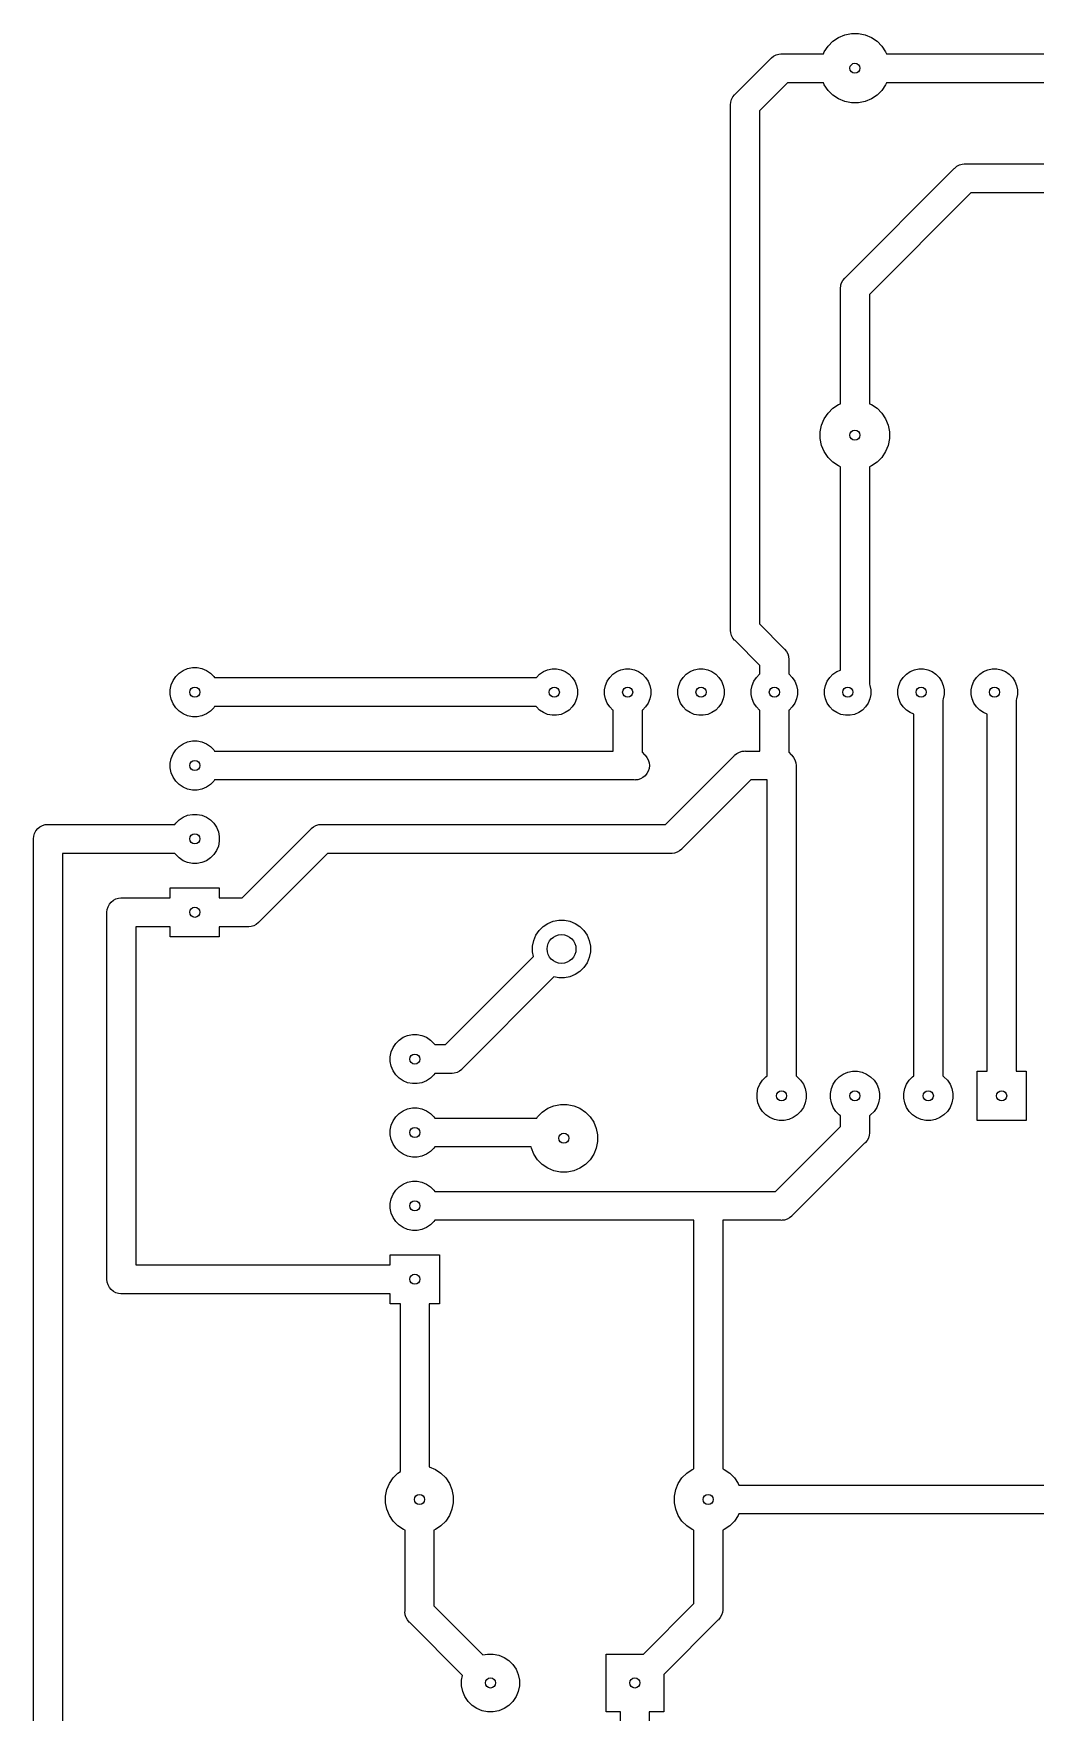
# Model space of a CAD drawing. Extents: x 116.3 to 187.7, y -133.9 to -40.7.
# Drawn here: x 116.3 to 151, y -98.8 to -40.7 of the extents above; entities that cross this region are included whole.
import ezdxf

# ---------------------------------------------------------------- set-up
doc = ezdxf.new("R2010")
doc.units = 0
doc.layers.add('BLACK', color=7, linetype='CONTINUOUS')

msp = doc.modelspace()

# ---------------------------------------------------------------- linework, layer by layer
at = {"layer": 'BLACK', "linetype": 'CONTINUOUS'}
for p, q in [((143.717, -41.3416), (143.848, -41.145)), ((143.848, -41.145), (144.015, -40.9779)), ((144.015, -40.9779), (144.212, -40.8466)), ((144.212, -40.8466), (144.43, -40.7561)), ((144.43, -40.7561), (144.662, -40.71)), ((144.662, -40.71), (144.898, -40.71)), ((144.898, -40.71), (145.13, -40.7561)), ((145.13, -40.7561), (145.348, -40.8466)), ((145.348, -40.8466), (145.545, -40.9779)), ((145.545, -40.9779), (145.712, -41.145)), ((145.712, -41.145), (145.843, -41.3416)), ((140.634, -42.8091), (141.869, -41.5738)), ((141.869, -41.5738), (141.885, -41.5547)), ((141.885, -41.5547), (141.961, -41.4923)), ((141.961, -41.4923), (142.048, -41.4458)), ((142.048, -41.4458), (142.142, -41.4172)), ((142.142, -41.4172), (142.215, -41.41)), ((142.215, -41.41), (142.24, -41.4076)), ((142.215, -41.41), (142.215, -41.41)), ((142.24, -41.4076), (142.265, -41.41)), ((142.265, -41.41), (143.688, -41.41)), ((143.688, -41.41), (143.717, -41.3416)), ((145.843, -41.3416), (145.872, -41.41)), ((145.872, -41.41), (161.468, -41.41)), ((142.447, -42.41), (141.47, -43.3871)), ((143.688, -42.41), (142.447, -42.41)), ((143.717, -42.4784), (143.688, -42.41)), ((145.872, -42.41), (145.843, -42.4784)), ((161.468, -42.41), (145.872, -42.41)), ((140.477, -43.082), (140.506, -42.9877)), ((140.506, -42.9877), (140.513, -42.9734)), ((140.513, -42.9734), (140.552, -42.9009)), ((140.552, -42.9009), (140.615, -42.8247)), ((140.615, -42.8247), (140.634, -42.8091)), ((143.848, -42.675), (143.717, -42.4784)), ((144.015, -42.8421), (143.848, -42.675)), ((144.212, -42.9734), (144.015, -42.8421)), ((144.43, -43.0639), (144.212, -42.9734)), ((145.348, -42.9734), (145.13, -43.0639)), ((145.545, -42.8421), (145.348, -42.9734)), ((145.712, -42.675), (145.545, -42.8421)), ((145.843, -42.4784), (145.712, -42.675)), ((140.468, -43.18), (140.477, -43.082)), ((140.47, -43.2046), (140.468, -43.18)), ((140.47, -61.3241), (140.47, -43.2046)), ((141.47, -43.3871), (141.47, -61.1415)), ((144.662, -43.11), (144.43, -43.0639)), ((144.898, -43.11), (144.662, -43.11)), ((145.13, -43.0639), (144.898, -43.11)), ((148.235, -45.3647), (148.311, -45.3023)), ((148.311, -45.3023), (148.398, -45.2558)), ((148.398, -45.2558), (148.492, -45.2272)), ((148.492, -45.2272), (148.565, -45.22)), ((148.565, -45.22), (148.59, -45.2176)), ((148.59, -45.2176), (148.615, -45.22)), ((148.615, -45.22), (152.82, -45.22)), ((144.444, -49.1591), (148.219, -45.3838)), ((148.219, -45.3838), (148.235, -45.3647)), ((148.797, -46.22), (145.28, -49.7371)), ((152.82, -46.22), (148.797, -46.22)), ((144.296, -49.4034), (144.316, -49.3377)), ((144.316, -49.3377), (144.362, -49.2509)), ((144.362, -49.2509), (144.425, -49.1747)), ((144.425, -49.1747), (144.444, -49.1591)), ((144.278, -49.53), (144.287, -49.432)), ((144.28, -49.5546), (144.278, -49.53)), ((144.28, -53.5182), (144.28, -49.5546)), ((144.287, -49.432), (144.296, -49.4034)), ((145.28, -49.7371), (145.28, -53.5182)), ((143.717, -54.0416), (143.848, -53.845)), ((143.848, -53.845), (144.015, -53.6779)), ((144.015, -53.6779), (144.212, -53.5466)), ((144.212, -53.5466), (144.28, -53.5182)), ((145.28, -53.5182), (145.348, -53.5466)), ((145.348, -53.5466), (145.545, -53.6779)), ((145.545, -53.6779), (145.712, -53.845)), ((145.712, -53.845), (145.843, -54.0416)), ((143.58, -54.4918), (143.626, -54.26)), ((143.58, -54.7282), (143.58, -54.4918)), ((143.626, -54.26), (143.717, -54.0416)), ((145.843, -54.0416), (145.934, -54.26)), ((145.934, -54.26), (145.98, -54.4918)), ((145.98, -54.4918), (145.98, -54.7282)), ((143.626, -54.96), (143.58, -54.7282)), ((143.717, -55.1784), (143.626, -54.96)), ((143.848, -55.375), (143.717, -55.1784)), ((145.843, -55.1784), (145.712, -55.375)), ((145.934, -54.96), (145.843, -55.1784)), ((145.98, -54.7282), (145.934, -54.96)), ((144.015, -55.5421), (143.848, -55.375)), ((144.212, -55.6734), (144.015, -55.5421)), ((144.28, -55.7018), (144.212, -55.6734)), ((144.28, -62.7376), (144.28, -55.7018)), ((145.348, -55.6734), (145.28, -55.7018)), ((145.28, -55.7018), (145.28, -63.2202)), ((145.545, -55.5421), (145.348, -55.6734)), ((145.712, -55.375), (145.545, -55.5421)), ((140.468, -61.3486), (140.47, -61.3241)), ((140.47, -61.3732), (140.468, -61.3486)), ((140.477, -61.4466), (140.47, -61.3732)), ((140.506, -61.5409), (140.477, -61.4466)), ((140.552, -61.6278), (140.506, -61.5409)), ((141.47, -61.1415), (142.326, -61.9977)), ((140.615, -61.7039), (140.552, -61.6278)), ((140.634, -61.7196), (140.615, -61.7039)), ((141.49, -62.5757), (140.634, -61.7196)), ((142.326, -61.9977), (142.345, -62.0134)), ((142.345, -62.0134), (142.408, -62.0895)), ((142.408, -62.0895), (142.454, -62.1764)), ((121.378, -62.8398), (121.517, -62.7467)), ((121.517, -62.7467), (121.672, -62.6827)), ((121.672, -62.6827), (121.836, -62.65)), ((121.836, -62.65), (122.004, -62.65)), ((122.004, -62.65), (122.168, -62.6827)), ((122.168, -62.6827), (122.323, -62.7467)), ((122.323, -62.7467), (122.462, -62.8398)), ((133.991, -62.791), (134.137, -62.7307)), ((134.137, -62.7307), (134.291, -62.7)), ((134.291, -62.7), (134.449, -62.7)), ((134.449, -62.7), (134.603, -62.7307)), ((134.603, -62.7307), (134.749, -62.791)), ((136.531, -62.791), (136.677, -62.7307)), ((136.677, -62.7307), (136.831, -62.7)), ((136.831, -62.7), (136.989, -62.7)), ((136.989, -62.7), (137.143, -62.7307)), ((137.143, -62.7307), (137.289, -62.791)), ((139.071, -62.791), (139.217, -62.7307)), ((139.217, -62.7307), (139.371, -62.7)), ((139.371, -62.7), (139.529, -62.7)), ((139.529, -62.7), (139.683, -62.7307)), ((139.683, -62.7307), (139.829, -62.791)), ((141.49, -62.8719), (141.49, -62.5757)), ((142.454, -62.1764), (142.478, -62.2546)), ((142.478, -62.2546), (142.483, -62.2706)), ((142.483, -62.2706), (142.492, -62.3686)), ((142.492, -62.3686), (142.49, -62.3932)), ((142.49, -62.3932), (142.49, -62.8719)), ((144.151, -62.791), (144.28, -62.7376)), ((146.691, -62.791), (146.837, -62.7307)), ((146.837, -62.7307), (146.991, -62.7)), ((146.991, -62.7), (147.149, -62.7)), ((147.149, -62.7), (147.303, -62.7307)), ((147.303, -62.7307), (147.449, -62.791)), ((149.231, -62.791), (149.377, -62.7307)), ((149.377, -62.7307), (149.531, -62.7)), ((149.531, -62.7), (149.689, -62.7)), ((149.689, -62.7), (149.843, -62.7307)), ((149.843, -62.7307), (149.989, -62.791)), ((121.07, -63.4163), (121.103, -63.2521)), ((121.103, -63.2521), (121.167, -63.0974)), ((121.167, -63.0974), (121.26, -62.9582)), ((121.26, -62.9582), (121.378, -62.8398)), ((122.462, -62.8398), (122.58, -62.9582)), ((122.58, -62.9582), (122.608, -63)), ((122.608, -63), (133.742, -63)), ((133.742, -63), (133.749, -62.99)), ((133.749, -62.99), (133.86, -62.8786)), ((133.86, -62.8786), (133.991, -62.791)), ((134.749, -62.791), (134.88, -62.8786)), ((134.88, -62.8786), (134.991, -62.99)), ((134.991, -62.99), (135.079, -63.1211)), ((135.079, -63.1211), (135.139, -63.2666)), ((135.139, -63.2666), (135.17, -63.4212)), ((136.11, -63.4212), (136.141, -63.2666)), ((136.141, -63.2666), (136.201, -63.1211)), ((136.201, -63.1211), (136.289, -62.99)), ((136.289, -62.99), (136.4, -62.8786)), ((136.4, -62.8786), (136.531, -62.791)), ((137.289, -62.791), (137.42, -62.8786)), ((137.42, -62.8786), (137.531, -62.99)), ((137.531, -62.99), (137.619, -63.1211)), ((137.619, -63.1211), (137.679, -63.2666)), ((137.679, -63.2666), (137.71, -63.4212)), ((138.65, -63.4212), (138.681, -63.2666)), ((138.681, -63.2666), (138.741, -63.1211)), ((138.741, -63.1211), (138.829, -62.99)), ((138.829, -62.99), (138.94, -62.8786)), ((138.94, -62.8786), (139.071, -62.791)), ((139.829, -62.791), (139.96, -62.8786)), ((139.96, -62.8786), (140.071, -62.99)), ((140.071, -62.99), (140.159, -63.1211)), ((140.159, -63.1211), (140.219, -63.2666)), ((140.219, -63.2666), (140.25, -63.4212)), ((141.19, -63.4212), (141.221, -63.2666)), ((141.221, -63.2666), (141.281, -63.1211)), ((141.281, -63.1211), (141.369, -62.99)), ((141.369, -62.99), (141.48, -62.8786)), ((141.48, -62.8786), (141.49, -62.8719)), ((142.49, -62.8719), (142.5, -62.8786)), ((142.5, -62.8786), (142.611, -62.99)), ((142.611, -62.99), (142.699, -63.1211)), ((142.699, -63.1211), (142.759, -63.2666)), ((142.759, -63.2666), (142.79, -63.4212)), ((143.73, -63.4212), (143.761, -63.2666)), ((143.761, -63.2666), (143.821, -63.1211)), ((143.821, -63.1211), (143.909, -62.99)), ((143.909, -62.99), (144.02, -62.8786)), ((144.02, -62.8786), (144.151, -62.791)), ((145.28, -63.2202), (145.299, -63.2666)), ((145.299, -63.2666), (145.33, -63.4212)), ((146.27, -63.4212), (146.301, -63.2666)), ((146.301, -63.2666), (146.361, -63.1211)), ((146.361, -63.1211), (146.449, -62.99)), ((146.449, -62.99), (146.56, -62.8786)), ((146.56, -62.8786), (146.691, -62.791)), ((147.449, -62.791), (147.58, -62.8786)), ((147.58, -62.8786), (147.691, -62.99)), ((147.691, -62.99), (147.779, -63.1211)), ((147.779, -63.1211), (147.839, -63.2666)), ((147.839, -63.2666), (147.87, -63.4212)), ((148.81, -63.4212), (148.841, -63.2666)), ((148.841, -63.2666), (148.901, -63.1211)), ((148.901, -63.1211), (148.989, -62.99)), ((148.989, -62.99), (149.1, -62.8786)), ((149.1, -62.8786), (149.231, -62.791)), ((149.989, -62.791), (150.12, -62.8786)), ((150.12, -62.8786), (150.231, -62.99)), ((150.231, -62.99), (150.319, -63.1211)), ((150.319, -63.1211), (150.379, -63.2666)), ((150.379, -63.2666), (150.41, -63.4212)), ((121.07, -63.5837), (121.07, -63.4163)), ((121.103, -63.7479), (121.07, -63.5837)), ((121.167, -63.9026), (121.103, -63.7479)), ((121.26, -64.0418), (121.167, -63.9026)), ((135.079, -63.8789), (134.991, -64.01)), ((135.139, -63.7334), (135.079, -63.8789)), ((135.17, -63.5788), (135.139, -63.7334)), ((135.17, -63.4212), (135.17, -63.5788)), ((136.11, -63.5788), (136.11, -63.4212)), ((136.141, -63.7334), (136.11, -63.5788)), ((136.201, -63.8789), (136.141, -63.7334)), ((136.289, -64.01), (136.201, -63.8789)), ((137.619, -63.8789), (137.531, -64.01)), ((137.679, -63.7334), (137.619, -63.8789)), ((137.71, -63.5788), (137.679, -63.7334)), ((137.71, -63.4212), (137.71, -63.5788)), ((138.65, -63.5788), (138.65, -63.4212)), ((138.681, -63.7334), (138.65, -63.5788)), ((138.741, -63.8789), (138.681, -63.7334)), ((138.829, -64.01), (138.741, -63.8789)), ((140.159, -63.8789), (140.071, -64.01)), ((140.219, -63.7334), (140.159, -63.8789)), ((140.25, -63.5788), (140.219, -63.7334)), ((140.25, -63.4212), (140.25, -63.5788)), ((141.19, -63.5788), (141.19, -63.4212)), ((141.221, -63.7334), (141.19, -63.5788)), ((141.281, -63.8789), (141.221, -63.7334)), ((141.369, -64.01), (141.281, -63.8789)), ((142.699, -63.8789), (142.611, -64.01)), ((142.759, -63.7334), (142.699, -63.8789)), ((142.79, -63.5788), (142.759, -63.7334)), ((142.79, -63.4212), (142.79, -63.5788)), ((143.73, -63.5788), (143.73, -63.4212)), ((143.761, -63.7334), (143.73, -63.5788)), ((143.821, -63.8789), (143.761, -63.7334)), ((143.909, -64.01), (143.821, -63.8789)), ((145.239, -63.8789), (145.151, -64.01)), ((145.299, -63.7334), (145.239, -63.8789)), ((145.33, -63.5788), (145.299, -63.7334)), ((145.33, -63.4212), (145.33, -63.5788)), ((146.27, -63.5788), (146.27, -63.4212)), ((146.301, -63.7334), (146.27, -63.5788)), ((146.361, -63.8789), (146.301, -63.7334)), ((146.449, -64.01), (146.361, -63.8789)), ((147.839, -63.7334), (147.82, -63.7798)), ((147.82, -63.7798), (147.82, -76.7818)), ((147.87, -63.5788), (147.839, -63.7334)), ((147.87, -63.4212), (147.87, -63.5788)), ((148.81, -63.5788), (148.81, -63.4212)), ((148.841, -63.7334), (148.81, -63.5788)), ((148.901, -63.8789), (148.841, -63.7334)), ((148.989, -64.01), (148.901, -63.8789)), ((150.379, -63.7334), (150.36, -63.7798)), ((150.36, -63.7798), (150.36, -76.62)), ((150.41, -63.5788), (150.379, -63.7334)), ((150.41, -63.4212), (150.41, -63.5788)), ((121.378, -64.1602), (121.26, -64.0418)), ((121.517, -64.2533), (121.378, -64.1602)), ((121.672, -64.3173), (121.517, -64.2533)), ((121.836, -64.35), (121.672, -64.3173)), ((122.004, -64.35), (121.836, -64.35)), ((122.168, -64.3173), (122.004, -64.35)), ((122.323, -64.2533), (122.168, -64.3173)), ((122.462, -64.1602), (122.323, -64.2533)), ((122.58, -64.0418), (122.462, -64.1602)), ((122.608, -64), (122.58, -64.0418)), ((133.742, -64), (122.608, -64)), ((133.749, -64.01), (133.742, -64)), ((133.86, -64.1214), (133.749, -64.01)), ((133.991, -64.209), (133.86, -64.1214)), ((134.137, -64.2693), (133.991, -64.209)), ((134.291, -64.3), (134.137, -64.2693)), ((134.449, -64.3), (134.291, -64.3)), ((134.603, -64.2693), (134.449, -64.3)), ((134.749, -64.209), (134.603, -64.2693)), ((134.88, -64.1214), (134.749, -64.209)), ((134.991, -64.01), (134.88, -64.1214)), ((136.4, -64.1214), (136.289, -64.01)), ((136.41, -64.1281), (136.4, -64.1214)), ((136.41, -65.54), (136.41, -64.1281)), ((137.42, -64.1214), (137.41, -64.1281)), ((137.41, -64.1281), (137.41, -65.5829)), ((137.531, -64.01), (137.42, -64.1214)), ((138.94, -64.1214), (138.829, -64.01)), ((139.071, -64.209), (138.94, -64.1214)), ((139.217, -64.2693), (139.071, -64.209)), ((139.371, -64.3), (139.217, -64.2693)), ((139.529, -64.3), (139.371, -64.3)), ((139.683, -64.2693), (139.529, -64.3)), ((139.829, -64.209), (139.683, -64.2693)), ((139.96, -64.1214), (139.829, -64.209)), ((140.071, -64.01), (139.96, -64.1214)), ((141.48, -64.1214), (141.369, -64.01)), ((141.49, -64.1281), (141.48, -64.1214)), ((141.49, -65.54), (141.49, -64.1281)), ((142.5, -64.1214), (142.49, -64.1281)), ((142.49, -64.1281), (142.49, -65.5829)), ((142.611, -64.01), (142.5, -64.1214)), ((144.02, -64.1214), (143.909, -64.01)), ((144.151, -64.209), (144.02, -64.1214)), ((144.297, -64.2693), (144.151, -64.209)), ((144.451, -64.3), (144.297, -64.2693)), ((144.609, -64.3), (144.451, -64.3)), ((144.763, -64.2693), (144.609, -64.3)), ((144.909, -64.209), (144.763, -64.2693)), ((145.04, -64.1214), (144.909, -64.209)), ((145.151, -64.01), (145.04, -64.1214)), ((146.56, -64.1214), (146.449, -64.01)), ((146.691, -64.209), (146.56, -64.1214)), ((146.82, -64.2624), (146.691, -64.209)), ((146.82, -76.7818), (146.82, -64.2624)), ((149.1, -64.1214), (148.989, -64.01)), ((149.231, -64.209), (149.1, -64.1214)), ((149.36, -64.2624), (149.231, -64.209)), ((149.36, -76.62), (149.36, -64.2624)), ((121.103, -65.7921), (121.167, -65.6374)), ((121.167, -65.6374), (121.26, -65.4982)), ((121.26, -65.4982), (121.378, -65.3798)), ((121.378, -65.3798), (121.517, -65.2867)), ((121.517, -65.2867), (121.672, -65.2227)), ((121.672, -65.2227), (121.836, -65.19)), ((121.836, -65.19), (122.004, -65.19)), ((122.004, -65.19), (122.168, -65.2227)), ((122.168, -65.2227), (122.323, -65.2867)), ((122.323, -65.2867), (122.462, -65.3798)), ((122.462, -65.3798), (122.58, -65.4982)), ((122.58, -65.4982), (122.608, -65.54)), ((122.608, -65.54), (136.41, -65.54)), ((137.41, -65.5829), (137.496, -65.6691)), ((140.615, -65.6847), (140.691, -65.6223)), ((140.691, -65.6223), (140.778, -65.5758)), ((140.778, -65.5758), (140.872, -65.5472)), ((140.872, -65.5472), (140.945, -65.54)), ((140.945, -65.54), (140.97, -65.5376)), ((140.945, -65.54), (140.945, -65.54)), ((140.97, -65.5376), (140.995, -65.54)), ((140.995, -65.54), (141.49, -65.54)), ((142.49, -65.5829), (142.576, -65.6691)), ((121.07, -65.9563), (121.103, -65.7921)), ((121.07, -66.1237), (121.07, -65.9563)), ((121.103, -66.2879), (121.07, -66.1237)), ((137.496, -65.6691), (137.515, -65.6847)), ((137.515, -65.6847), (137.578, -65.7609)), ((137.578, -65.7609), (137.624, -65.8477)), ((137.624, -66.2323), (137.578, -66.3191)), ((137.624, -65.8477), (137.653, -65.942)), ((137.653, -66.138), (137.624, -66.2323)), ((137.653, -65.942), (137.662, -66.04)), ((137.662, -66.04), (137.653, -66.138)), ((138.223, -68.08), (140.599, -65.7038)), ((140.599, -65.7038), (140.615, -65.6847)), ((142.576, -65.6691), (142.595, -65.6847)), ((142.595, -65.6847), (142.658, -65.7609)), ((142.658, -65.7609), (142.704, -65.8477)), ((142.704, -65.8477), (142.733, -65.942)), ((142.733, -65.942), (142.742, -66.04)), ((142.742, -66.04), (142.74, -66.0646)), ((142.74, -66.0646), (142.74, -76.7818)), ((121.167, -66.4426), (121.103, -66.2879)), ((121.26, -66.5818), (121.167, -66.4426)), ((121.378, -66.7002), (121.26, -66.5818)), ((121.517, -66.7933), (121.378, -66.7002)), ((121.672, -66.8573), (121.517, -66.7933)), ((122.323, -66.7933), (122.168, -66.8573)), ((122.462, -66.7002), (122.323, -66.7933)), ((122.58, -66.5818), (122.462, -66.7002)), ((122.608, -66.54), (122.58, -66.5818)), ((137.135, -66.54), (122.608, -66.54)), ((137.16, -66.5424), (137.135, -66.54)), ((137.185, -66.54), (137.16, -66.5424)), ((137.258, -66.5328), (137.185, -66.54)), ((137.185, -66.54), (137.185, -66.54)), ((137.352, -66.5042), (137.258, -66.5328)), ((137.439, -66.4577), (137.352, -66.5042)), ((137.515, -66.3953), (137.439, -66.4577)), ((137.578, -66.3191), (137.515, -66.3953)), ((141.177, -66.54), (138.801, -68.9162)), ((141.74, -66.54), (141.177, -66.54)), ((141.74, -76.7818), (141.74, -66.54)), ((121.836, -66.89), (121.672, -66.8573)), ((122.004, -66.89), (121.836, -66.89)), ((122.168, -66.8573), (122.004, -66.89)), ((121.26, -68.0382), (121.378, -67.9198)), ((121.378, -67.9198), (121.517, -67.8267)), ((121.517, -67.8267), (121.672, -67.7627)), ((121.672, -67.7627), (121.836, -67.73)), ((121.836, -67.73), (122.004, -67.73)), ((122.004, -67.73), (122.168, -67.7627)), ((122.168, -67.7627), (122.323, -67.8267)), ((122.323, -67.8267), (122.462, -67.9198)), ((122.462, -67.9198), (122.58, -68.0382)), ((116.338, -68.58), (116.347, -68.482)), ((116.347, -68.482), (116.376, -68.3877)), ((116.376, -68.3877), (116.422, -68.3009)), ((116.422, -68.3009), (116.485, -68.2247)), ((116.485, -68.2247), (116.561, -68.1623)), ((116.561, -68.1623), (116.648, -68.1158)), ((116.648, -68.1158), (116.742, -68.0872)), ((116.742, -68.0872), (116.815, -68.08)), ((116.815, -68.08), (116.84, -68.0776)), ((116.84, -68.0776), (116.865, -68.08)), ((116.865, -68.08), (121.232, -68.08)), ((121.232, -68.08), (121.26, -68.0382)), ((122.58, -68.0382), (122.673, -68.1774)), ((122.673, -68.1774), (122.737, -68.3321)), ((122.737, -68.3321), (122.77, -68.4963)), ((122.77, -68.4963), (122.77, -68.6637)), ((123.563, -70.62), (125.939, -68.2438)), ((125.939, -68.2438), (125.955, -68.2247)), ((125.955, -68.2247), (126.031, -68.1623)), ((126.031, -68.1623), (126.118, -68.1158)), ((126.118, -68.1158), (126.212, -68.0872)), ((126.212, -68.0872), (126.285, -68.08)), ((126.285, -68.08), (126.31, -68.0776)), ((126.285, -68.08), (126.285, -68.08)), ((126.31, -68.0776), (126.335, -68.08)), ((126.335, -68.08), (138.223, -68.08)), ((116.34, -68.6046), (116.338, -68.58)), ((116.34, -111.735), (116.34, -68.6046)), ((121.232, -69.08), (117.34, -69.08)), ((117.34, -69.08), (117.34, -111.553)), ((121.26, -69.1218), (121.232, -69.08)), ((121.378, -69.2402), (121.26, -69.1218)), ((122.58, -69.1218), (122.462, -69.2402)), ((122.673, -68.9826), (122.58, -69.1218)), ((122.737, -68.8279), (122.673, -68.9826)), ((122.77, -68.6637), (122.737, -68.8279)), ((126.517, -69.08), (124.141, -71.4562)), ((138.405, -69.08), (126.517, -69.08)), ((138.43, -69.0824), (138.405, -69.08)), ((138.455, -69.08), (138.43, -69.0824)), ((138.528, -69.0728), (138.455, -69.08)), ((138.622, -69.0442), (138.528, -69.0728)), ((138.709, -68.9977), (138.622, -69.0442)), ((138.785, -68.9353), (138.709, -68.9977)), ((138.801, -68.9162), (138.785, -68.9353)), ((121.517, -69.3333), (121.378, -69.2402)), ((121.672, -69.3973), (121.517, -69.3333)), ((121.836, -69.43), (121.672, -69.3973)), ((122.004, -69.43), (121.836, -69.43)), ((122.168, -69.3973), (122.004, -69.43)), ((122.323, -69.3333), (122.168, -69.3973)), ((122.462, -69.2402), (122.323, -69.3333)), ((121.07, -70.62), (121.07, -70.27)), ((121.07, -70.27), (122.77, -70.27)), ((122.77, -70.27), (122.77, -70.62)), ((118.916, -70.9277), (118.962, -70.8409)), ((118.962, -70.8409), (119.025, -70.7647)), ((119.025, -70.7647), (119.101, -70.7023)), ((119.101, -70.7023), (119.188, -70.6558)), ((119.188, -70.6558), (119.282, -70.6272)), ((119.282, -70.6272), (119.355, -70.62)), ((119.355, -70.62), (119.38, -70.6176)), ((119.38, -70.6176), (119.405, -70.62)), ((119.405, -70.62), (121.07, -70.62)), ((122.77, -70.62), (123.563, -70.62)), ((118.878, -71.12), (118.887, -71.022)), ((118.88, -71.1446), (118.878, -71.12)), ((118.88, -83.7954), (118.88, -71.1446)), ((118.887, -71.022), (118.916, -70.9277)), ((124.141, -71.4562), (124.125, -71.4753)), ((134.146, -71.5038), (134.328, -71.4284)), ((134.328, -71.4284), (134.522, -71.39)), ((134.522, -71.39), (134.718, -71.39)), ((134.718, -71.39), (134.912, -71.4284)), ((134.912, -71.4284), (135.094, -71.5038)), ((121.07, -71.62), (119.88, -71.62)), ((119.88, -71.62), (119.88, -83.32)), ((121.07, -71.97), (121.07, -71.62)), ((122.77, -71.97), (121.07, -71.97)), ((123.745, -71.62), (122.77, -71.62)), ((122.77, -71.62), (122.77, -71.97)), ((123.77, -71.6224), (123.745, -71.62)), ((123.795, -71.62), (123.77, -71.6224)), ((123.868, -71.6128), (123.795, -71.62)), ((123.962, -71.5842), (123.868, -71.6128)), ((124.049, -71.5377), (123.962, -71.5842)), ((124.125, -71.4753), (124.049, -71.5377)), ((133.658, -72.0983), (133.734, -71.9163)), ((133.734, -71.9163), (133.843, -71.7525)), ((133.843, -71.7525), (133.983, -71.6132)), ((133.983, -71.6132), (134.146, -71.5038)), ((135.094, -71.5038), (135.257, -71.6132)), ((135.257, -71.6132), (135.397, -71.7525)), ((135.397, -71.7525), (135.506, -71.9163)), ((135.506, -71.9163), (135.582, -72.0983)), ((133.62, -72.2915), (133.658, -72.0983)), ((133.62, -72.4885), (133.62, -72.2915)), ((133.652, -72.6506), (133.62, -72.4885)), ((135.582, -72.0983), (135.62, -72.2915)), ((135.62, -72.4885), (135.582, -72.6817)), ((135.62, -72.2915), (135.62, -72.4885)), ((130.603, -75.7), (133.652, -72.6506)), ((135.257, -73.1668), (135.094, -73.2762)), ((135.397, -73.0275), (135.257, -73.1668)), ((135.506, -72.8637), (135.397, -73.0275)), ((135.582, -72.6817), (135.506, -72.8637)), ((134.359, -73.3577), (131.181, -76.5362)), ((134.522, -73.39), (134.359, -73.3577)), ((134.718, -73.39), (134.522, -73.39)), ((134.912, -73.3516), (134.718, -73.39)), ((135.094, -73.2762), (134.912, -73.3516)), ((128.998, -75.5398), (129.137, -75.4467)), ((129.137, -75.4467), (129.292, -75.3827)), ((129.292, -75.3827), (129.456, -75.35)), ((129.456, -75.35), (129.624, -75.35)), ((129.624, -75.35), (129.788, -75.3827)), ((129.788, -75.3827), (129.943, -75.4467)), ((129.943, -75.4467), (130.082, -75.5398)), ((128.69, -76.1163), (128.723, -75.9521)), ((128.723, -75.9521), (128.787, -75.7974)), ((128.787, -75.7974), (128.88, -75.6582)), ((128.88, -75.6582), (128.998, -75.5398)), ((130.082, -75.5398), (130.2, -75.6582)), ((130.2, -75.6582), (130.228, -75.7)), ((130.228, -75.7), (130.603, -75.7)), ((128.69, -76.2837), (128.69, -76.1163)), ((128.723, -76.4479), (128.69, -76.2837)), ((128.787, -76.6026), (128.723, -76.4479)), ((128.88, -76.7418), (128.787, -76.6026)), ((131.002, -76.6642), (130.908, -76.6928)), ((131.089, -76.6177), (131.002, -76.6642)), ((131.165, -76.5553), (131.089, -76.6177)), ((131.181, -76.5362), (131.165, -76.5553)), ((144.377, -76.7167), (144.532, -76.6527)), ((144.532, -76.6527), (144.696, -76.62)), ((144.696, -76.62), (144.864, -76.62)), ((144.864, -76.62), (145.028, -76.6527)), ((145.028, -76.6527), (145.183, -76.7167)), ((149.01, -78.32), (149.01, -76.62)), ((149.01, -76.62), (149.36, -76.62)), ((150.36, -76.62), (150.71, -76.62)), ((150.71, -76.62), (150.71, -78.32)), ((128.998, -76.8602), (128.88, -76.7418)), ((129.137, -76.9533), (128.998, -76.8602)), ((129.292, -77.0173), (129.137, -76.9533)), ((129.456, -77.05), (129.292, -77.0173)), ((129.624, -77.05), (129.456, -77.05)), ((129.788, -77.0173), (129.624, -77.05)), ((129.943, -76.9533), (129.788, -77.0173)), ((130.082, -76.8602), (129.943, -76.9533)), ((130.2, -76.7418), (130.082, -76.8602)), ((130.228, -76.7), (130.2, -76.7418)), ((130.785, -76.7), (130.228, -76.7)), ((130.81, -76.7024), (130.785, -76.7)), ((130.835, -76.7), (130.81, -76.7024)), ((130.908, -76.6928), (130.835, -76.7)), ((141.39, -77.3863), (141.423, -77.2221)), ((141.423, -77.2221), (141.487, -77.0674)), ((141.487, -77.0674), (141.58, -76.9282)), ((141.58, -76.9282), (141.698, -76.8098)), ((141.698, -76.8098), (141.74, -76.7818)), ((142.74, -76.7818), (142.782, -76.8098)), ((142.782, -76.8098), (142.9, -76.9282)), ((142.9, -76.9282), (142.993, -77.0674)), ((142.993, -77.0674), (143.057, -77.2221)), ((143.057, -77.2221), (143.09, -77.3863)), ((143.93, -77.3863), (143.963, -77.2221)), ((143.963, -77.2221), (144.027, -77.0674)), ((144.027, -77.0674), (144.12, -76.9282)), ((144.12, -76.9282), (144.238, -76.8098)), ((144.238, -76.8098), (144.377, -76.7167)), ((145.183, -76.7167), (145.322, -76.8098)), ((145.322, -76.8098), (145.44, -76.9282)), ((145.44, -76.9282), (145.533, -77.0674)), ((145.533, -77.0674), (145.597, -77.2221)), ((145.597, -77.2221), (145.63, -77.3863)), ((146.47, -77.3863), (146.503, -77.2221)), ((146.503, -77.2221), (146.567, -77.0674)), ((146.567, -77.0674), (146.66, -76.9282)), ((146.66, -76.9282), (146.778, -76.8098)), ((146.778, -76.8098), (146.82, -76.7818)), ((147.82, -76.7818), (147.862, -76.8098)), ((147.862, -76.8098), (147.98, -76.9282)), ((147.98, -76.9282), (148.073, -77.0674)), ((148.073, -77.0674), (148.137, -77.2221)), ((148.137, -77.2221), (148.17, -77.3863)), ((134.146, -77.9032), (134.359, -77.815)), ((134.359, -77.815), (134.585, -77.77)), ((134.585, -77.77), (134.815, -77.77)), ((134.815, -77.77), (135.041, -77.815)), ((135.041, -77.815), (135.254, -77.9032)), ((141.39, -77.5537), (141.39, -77.3863)), ((141.423, -77.7179), (141.39, -77.5537)), ((141.487, -77.8726), (141.423, -77.7179)), ((143.057, -77.7179), (142.993, -77.8726)), ((143.09, -77.5537), (143.057, -77.7179)), ((143.09, -77.3863), (143.09, -77.5537)), ((143.93, -77.5537), (143.93, -77.3863)), ((143.963, -77.7179), (143.93, -77.5537)), ((144.027, -77.8726), (143.963, -77.7179)), ((145.597, -77.7179), (145.533, -77.8726)), ((145.63, -77.5537), (145.597, -77.7179)), ((145.63, -77.3863), (145.63, -77.5537)), ((146.47, -77.5537), (146.47, -77.3863)), ((146.503, -77.7179), (146.47, -77.5537)), ((146.567, -77.8726), (146.503, -77.7179)), ((148.137, -77.7179), (148.073, -77.8726)), ((148.17, -77.5537), (148.137, -77.7179)), ((148.17, -77.3863), (148.17, -77.5537)), ((128.723, -78.4921), (128.787, -78.3374)), ((128.787, -78.3374), (128.88, -78.1982)), ((128.88, -78.1982), (128.998, -78.0798)), ((128.998, -78.0798), (129.137, -77.9867)), ((129.137, -77.9867), (129.292, -77.9227)), ((129.292, -77.9227), (129.456, -77.89)), ((129.456, -77.89), (129.624, -77.89)), ((129.624, -77.89), (129.788, -77.9227)), ((129.788, -77.9227), (129.943, -77.9867)), ((129.943, -77.9867), (130.082, -78.0798)), ((130.082, -78.0798), (130.2, -78.1982)), ((130.2, -78.1982), (130.228, -78.24)), ((130.228, -78.24), (133.761, -78.24)), ((133.761, -78.24), (133.791, -78.1942)), ((133.791, -78.1942), (133.954, -78.0312)), ((133.954, -78.0312), (134.146, -77.9032)), ((135.254, -77.9032), (135.446, -78.0312)), ((135.446, -78.0312), (135.609, -78.1942)), ((135.609, -78.1942), (135.737, -78.3858)), ((135.737, -78.3858), (135.825, -78.5987)), ((141.58, -78.0118), (141.487, -77.8726)), ((141.698, -78.1302), (141.58, -78.0118)), ((141.837, -78.2233), (141.698, -78.1302)), ((141.992, -78.2873), (141.837, -78.2233)), ((142.156, -78.32), (141.992, -78.2873)), ((142.324, -78.32), (142.156, -78.32)), ((142.488, -78.2873), (142.324, -78.32)), ((142.643, -78.2233), (142.488, -78.2873)), ((142.782, -78.1302), (142.643, -78.2233)), ((142.9, -78.0118), (142.782, -78.1302)), ((142.993, -77.8726), (142.9, -78.0118)), ((144.12, -78.0118), (144.027, -77.8726)), ((144.238, -78.1302), (144.12, -78.0118)), ((144.28, -78.1582), (144.238, -78.1302)), ((144.28, -78.5329), (144.28, -78.1582)), ((145.322, -78.1302), (145.28, -78.1582)), ((145.28, -78.1582), (145.28, -78.7155)), ((145.44, -78.0118), (145.322, -78.1302)), ((145.533, -77.8726), (145.44, -78.0118)), ((146.66, -78.0118), (146.567, -77.8726)), ((146.778, -78.1302), (146.66, -78.0118)), ((146.917, -78.2233), (146.778, -78.1302)), ((147.072, -78.2873), (146.917, -78.2233)), ((147.236, -78.32), (147.072, -78.2873)), ((147.404, -78.32), (147.236, -78.32)), ((147.568, -78.2873), (147.404, -78.32)), ((147.723, -78.2233), (147.568, -78.2873)), ((147.862, -78.1302), (147.723, -78.2233)), ((147.98, -78.0118), (147.862, -78.1302)), ((148.073, -77.8726), (147.98, -78.0118)), ((150.71, -78.32), (149.01, -78.32)), ((128.69, -78.6563), (128.723, -78.4921)), ((128.69, -78.8237), (128.69, -78.6563)), ((128.723, -78.9879), (128.69, -78.8237)), ((128.787, -79.1426), (128.723, -78.9879)), ((135.825, -78.5987), (135.87, -78.8248)), ((135.87, -78.8248), (135.87, -79.0552)), ((142.033, -80.78), (144.28, -78.5329)), ((145.244, -78.9323), (145.198, -79.0191)), ((145.273, -78.838), (145.244, -78.9323)), ((145.28, -78.7646), (145.273, -78.838)), ((145.28, -78.7155), (145.282, -78.74)), ((145.282, -78.74), (145.28, -78.7646)), ((145.28, -78.7646), (145.28, -78.7646)), ((128.88, -79.2818), (128.787, -79.1426)), ((128.998, -79.4002), (128.88, -79.2818)), ((129.137, -79.4933), (128.998, -79.4002)), ((129.292, -79.5573), (129.137, -79.4933)), ((129.456, -79.59), (129.292, -79.5573)), ((129.624, -79.59), (129.456, -79.59)), ((129.788, -79.5573), (129.624, -79.59)), ((129.943, -79.4933), (129.788, -79.5573)), ((130.082, -79.4002), (129.943, -79.4933)), ((130.2, -79.2818), (130.082, -79.4002)), ((130.228, -79.24), (130.2, -79.2818)), ((133.567, -79.24), (130.228, -79.24)), ((133.575, -79.2813), (133.567, -79.24)), ((133.663, -79.4942), (133.575, -79.2813)), ((133.791, -79.6858), (133.663, -79.4942)), ((135.737, -79.4942), (135.609, -79.6858)), ((135.825, -79.2813), (135.737, -79.4942)), ((135.87, -79.0552), (135.825, -79.2813)), ((145.116, -79.1109), (142.611, -81.6162)), ((145.135, -79.0953), (145.116, -79.1109)), ((145.198, -79.0191), (145.135, -79.0953)), ((133.954, -79.8488), (133.791, -79.6858)), ((134.146, -79.9768), (133.954, -79.8488)), ((134.359, -80.065), (134.146, -79.9768)), ((134.585, -80.11), (134.359, -80.065)), ((134.815, -80.11), (134.585, -80.11)), ((135.041, -80.065), (134.815, -80.11)), ((135.254, -79.9768), (135.041, -80.065)), ((135.446, -79.8488), (135.254, -79.9768)), ((135.609, -79.6858), (135.446, -79.8488)), ((128.787, -80.8774), (128.88, -80.7382)), ((128.88, -80.7382), (128.998, -80.6198)), ((128.998, -80.6198), (129.137, -80.5267)), ((129.137, -80.5267), (129.292, -80.4627)), ((129.292, -80.4627), (129.456, -80.43)), ((129.456, -80.43), (129.624, -80.43)), ((129.624, -80.43), (129.788, -80.4627)), ((129.788, -80.4627), (129.943, -80.5267)), ((129.943, -80.5267), (130.082, -80.6198)), ((130.082, -80.6198), (130.2, -80.7382)), ((130.2, -80.7382), (130.228, -80.78)), ((128.69, -81.1963), (128.723, -81.0321)), ((128.69, -81.3637), (128.69, -81.1963)), ((128.723, -81.0321), (128.787, -80.8774)), ((130.228, -80.78), (139.675, -80.78)), ((139.675, -80.78), (139.7, -80.7776)), ((139.7, -80.7776), (139.725, -80.78)), ((139.725, -80.78), (142.033, -80.78)), ((128.723, -81.5279), (128.69, -81.3637)), ((128.787, -81.6826), (128.723, -81.5279)), ((128.88, -81.8218), (128.787, -81.6826)), ((128.998, -81.9402), (128.88, -81.8218)), ((130.2, -81.8218), (130.082, -81.9402)), ((130.228, -81.78), (130.2, -81.8218)), ((139.2, -81.78), (130.228, -81.78)), ((139.2, -90.3807), (139.2, -81.78)), ((142.215, -81.78), (140.2, -81.78)), ((140.2, -81.78), (140.2, -90.3807)), ((142.24, -81.7824), (142.215, -81.78)), ((142.265, -81.78), (142.24, -81.7824)), ((142.338, -81.7728), (142.265, -81.78)), ((142.432, -81.7442), (142.338, -81.7728)), ((142.519, -81.6977), (142.432, -81.7442)), ((142.595, -81.6353), (142.519, -81.6977)), ((142.611, -81.6162), (142.595, -81.6353)), ((129.137, -82.0333), (128.998, -81.9402)), ((129.292, -82.0973), (129.137, -82.0333)), ((129.456, -82.13), (129.292, -82.0973)), ((129.624, -82.13), (129.456, -82.13)), ((129.788, -82.0973), (129.624, -82.13)), ((129.943, -82.0333), (129.788, -82.0973)), ((130.082, -81.9402), (129.943, -82.0333)), ((128.69, -83.32), (128.69, -82.97)), ((128.69, -82.97), (130.39, -82.97)), ((130.39, -82.97), (130.39, -84.67)), ((119.88, -83.32), (128.69, -83.32)), ((118.878, -83.82), (118.88, -83.7954)), ((118.887, -83.918), (118.878, -83.82)), ((118.916, -84.0123), (118.887, -83.918)), ((118.962, -84.0991), (118.916, -84.0123)), ((119.025, -84.1753), (118.962, -84.0991)), ((119.101, -84.2377), (119.025, -84.1753)), ((119.188, -84.2842), (119.101, -84.2377)), ((119.282, -84.3128), (119.188, -84.2842)), ((119.355, -84.32), (119.282, -84.3128)), ((119.38, -84.3224), (119.355, -84.32)), ((119.405, -84.32), (119.38, -84.3224)), ((128.69, -84.32), (119.405, -84.32)), ((128.69, -84.67), (128.69, -84.32)), ((129.04, -84.67), (128.69, -84.67)), ((129.04, -90.4739), (129.04, -84.67)), ((130.39, -84.67), (130.04, -84.67)), ((130.04, -84.67), (130.04, -90.3147)), ((128.791, -90.6942), (128.954, -90.5312)), ((128.954, -90.5312), (129.04, -90.4739)), ((130.04, -90.3147), (130.041, -90.315)), ((130.041, -90.315), (130.254, -90.4032)), ((130.254, -90.4032), (130.446, -90.5312)), ((130.446, -90.5312), (130.609, -90.6942)), ((138.791, -90.6942), (138.954, -90.5312)), ((138.954, -90.5312), (139.146, -90.4032)), ((139.146, -90.4032), (139.2, -90.3807)), ((140.2, -90.3807), (140.254, -90.4032)), ((140.254, -90.4032), (140.446, -90.5312)), ((140.446, -90.5312), (140.609, -90.6942)), ((128.53, -91.3248), (128.575, -91.0987)), ((128.575, -91.0987), (128.663, -90.8858)), ((128.663, -90.8858), (128.791, -90.6942)), ((130.609, -90.6942), (130.737, -90.8858)), ((130.737, -90.8858), (130.825, -91.0987)), ((130.825, -91.0987), (130.87, -91.3248)), ((138.53, -91.3248), (138.575, -91.0987)), ((138.575, -91.0987), (138.663, -90.8858)), ((138.663, -90.8858), (138.791, -90.6942)), ((140.609, -90.6942), (140.737, -90.8858)), ((140.737, -90.8858), (140.759, -90.94)), ((140.759, -90.94), (153.463, -90.94)), ((128.53, -91.5552), (128.53, -91.3248)), ((128.575, -91.7813), (128.53, -91.5552)), ((128.663, -91.9942), (128.575, -91.7813)), ((130.825, -91.7813), (130.737, -91.9942)), ((130.87, -91.5552), (130.825, -91.7813)), ((130.87, -91.3248), (130.87, -91.5552)), ((138.53, -91.5552), (138.53, -91.3248)), ((138.575, -91.7813), (138.53, -91.5552)), ((138.663, -91.9942), (138.575, -91.7813)), ((128.791, -92.1858), (128.663, -91.9942)), ((128.954, -92.3488), (128.791, -92.1858)), ((129.146, -92.4768), (128.954, -92.3488)), ((130.446, -92.3488), (130.254, -92.4768)), ((130.609, -92.1858), (130.446, -92.3488)), ((130.737, -91.9942), (130.609, -92.1858)), ((138.791, -92.1858), (138.663, -91.9942)), ((138.954, -92.3488), (138.791, -92.1858)), ((139.146, -92.4768), (138.954, -92.3488)), ((140.446, -92.3488), (140.254, -92.4768)), ((140.609, -92.1858), (140.446, -92.3488)), ((140.737, -91.9942), (140.609, -92.1858)), ((140.759, -91.94), (140.737, -91.9942)), ((153.645, -91.94), (140.759, -91.94)), ((129.2, -92.4993), (129.146, -92.4768)), ((129.2, -95.3054), (129.2, -92.4993)), ((130.254, -92.4768), (130.2, -92.4993)), ((130.2, -92.4993), (130.2, -95.1229)), ((139.2, -92.4993), (139.146, -92.4768)), ((139.2, -95.0429), (139.2, -92.4993)), ((140.254, -92.4768), (140.2, -92.4993)), ((140.2, -92.4993), (140.2, -95.2255)), ((130.2, -95.1229), (131.899, -96.8223)), ((137.453, -96.79), (139.2, -95.0429)), ((140.2, -95.2746), (140.193, -95.348)), ((140.2, -95.2255), (140.202, -95.25)), ((140.202, -95.25), (140.2, -95.2746)), ((140.2, -95.2746), (140.2, -95.2746)), ((129.198, -95.33), (129.2, -95.3054)), ((129.207, -95.428), (129.198, -95.33)), ((129.228, -95.4966), (129.207, -95.428)), ((129.236, -95.5223), (129.228, -95.4966)), ((129.282, -95.6091), (129.236, -95.5223)), ((129.345, -95.6853), (129.282, -95.6091)), ((129.364, -95.7009), (129.345, -95.6853)), ((131.192, -97.5294), (129.364, -95.7009)), ((140.036, -95.6209), (138.16, -97.4971)), ((140.055, -95.6053), (140.036, -95.6209)), ((140.118, -95.5291), (140.055, -95.6053)), ((140.164, -95.4423), (140.118, -95.5291)), ((140.193, -95.348), (140.164, -95.4423)), ((131.899, -96.8223), (132.062, -96.79)), ((132.062, -96.79), (132.258, -96.79)), ((132.258, -96.79), (132.452, -96.8284)), ((132.452, -96.8284), (132.634, -96.9038)), ((132.634, -96.9038), (132.797, -97.0132)), ((132.797, -97.0132), (132.937, -97.1525)), ((136.16, -98.79), (136.16, -96.79)), ((136.16, -96.79), (137.453, -96.79)), ((131.16, -97.6915), (131.192, -97.5294)), ((132.937, -97.1525), (133.046, -97.3163)), ((133.046, -97.3163), (133.122, -97.4983)), ((133.122, -97.4983), (133.16, -97.6915)), ((138.16, -97.4971), (138.16, -98.79)), ((131.16, -97.8885), (131.16, -97.6915)), ((131.198, -98.0817), (131.16, -97.8885)), ((131.274, -98.2637), (131.198, -98.0817)), ((133.122, -98.0817), (133.046, -98.2637)), ((133.16, -97.8885), (133.122, -98.0817)), ((133.16, -97.6915), (133.16, -97.8885)), ((131.383, -98.4275), (131.274, -98.2637)), ((131.523, -98.5668), (131.383, -98.4275)), ((131.686, -98.6762), (131.523, -98.5668)), ((131.868, -98.7516), (131.686, -98.6762)), ((132.062, -98.79), (131.868, -98.7516)), ((132.452, -98.7516), (132.258, -98.79)), ((132.634, -98.6762), (132.452, -98.7516)), ((132.797, -98.5668), (132.634, -98.6762)), ((132.937, -98.4275), (132.797, -98.5668)), ((133.046, -98.2637), (132.937, -98.4275)), ((132.258, -98.79), (132.062, -98.79)), ((136.66, -98.79), (136.16, -98.79)), ((136.66, -99.7654), (136.66, -98.79)), ((138.16, -98.79), (137.66, -98.79)), ((137.66, -98.79), (137.66, -99.5829))]:
    msp.add_line(p, q, dxfattribs=at)
at = {"layer": 'BLACK'}
for centre, radius in [((144.78, -41.91), 0.175), ((144.78, -54.61), 0.175), ((121.92, -63.5), 0.175), ((134.37, -63.5), 0.175), ((136.91, -63.5), 0.175), ((139.45, -63.5), 0.175), ((141.99, -63.5), 0.175), ((144.53, -63.5), 0.175), ((147.07, -63.5), 0.175), ((149.61, -63.5), 0.175), ((121.92, -66.04), 0.175), ((121.92, -68.58), 0.175), ((121.92, -71.12), 0.175), ((134.62, -72.39), 0.5), ((129.54, -76.2), 0.175), ((142.24, -77.47), 0.175), ((144.78, -77.47), 0.175), ((147.32, -77.47), 0.175), ((149.86, -77.47), 0.175), ((129.54, -78.74), 0.175), ((134.7, -78.94), 0.175), ((129.54, -81.28), 0.175), ((129.54, -83.82), 0.175), ((129.7, -91.44), 0.175), ((139.7, -91.44), 0.175), ((132.16, -97.79), 0.175), ((137.16, -97.79), 0.175)]:
    msp.add_circle(centre, radius, dxfattribs=at)

doc.saveas('drawing.dxf')
